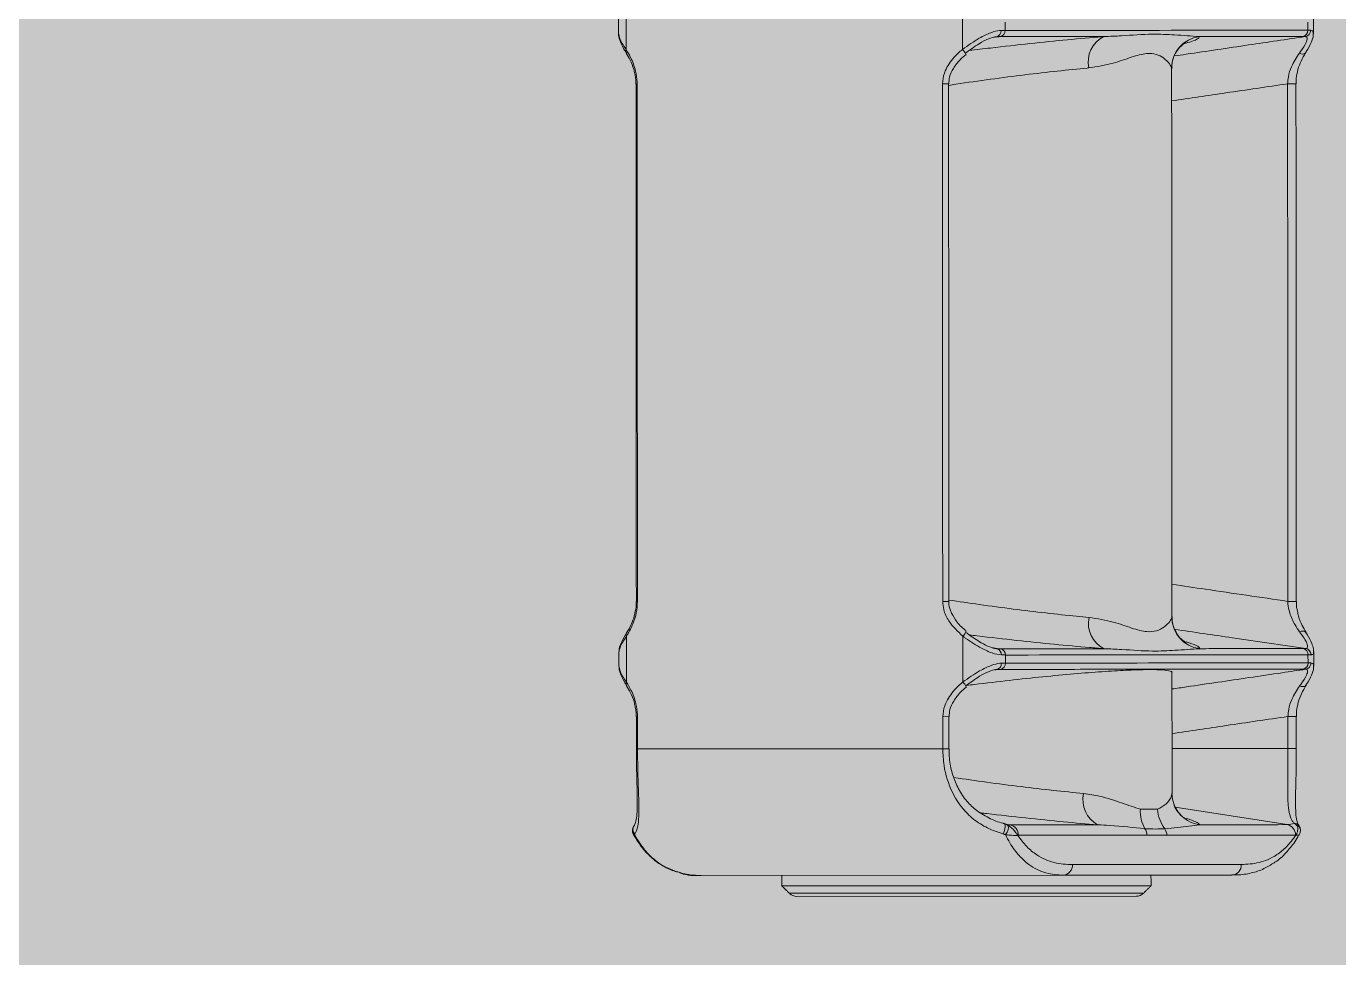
# Model space of a CAD drawing. Header units: millimetres. Extents: x 7964926 to 16080295, y -6277184 to -2986664.
# Drawn here: x 8008879.1 to 8009003.6, y -3080802.2 to -3080713.9 of the extents above; entities that cross this region are included whole.
import ezdxf

# ---------------------------------------------------------------- set-up
doc = ezdxf.new("R2010")
doc.units = ezdxf.units.MM
doc.header["$LTSCALE"] = 2000
doc.header["$MEASUREMENT"] = 0
doc.layers.add('L - paving', color=9, linetype='Continuous', lineweight=5)
doc.layers.add('L-HATCH', color=8, linetype='Continuous', lineweight=5)

# ---------------------------------------------------------------- blocks, each defined once
blk = doc.blocks.new('gym')
at = {"linetype": 'Continuous', "lineweight": 15}
for p, q in [((-3609.75, -56.6), (-3609.75, -60.95)), ((-3577.87, -60.94), (-3577.87, -56.58)), ((-3573.83, -58.37), (-3573.83, -59.14)), ((-3545.13, -59.12), (-3545.13, -58.36)), ((-3608.82, -64.23), (-3608.71, -64.23)), ((-3579.18, -64.22), (-3579.77, -64.22)), ((-3546.24, -64.2), (-3547.04, -64.2)), ((-3546.24, -64.2), (-3546.24, -64.2)), ((-3608.79, -113.32), (-3608.69, -113.32)), ((-3579.16, -113.31), (-3579.74, -113.31)), ((-3546.21, -113.29), (-3547.01, -113.29)), ((-3546.21, -113.29), (-3546.21, -113.29)), ((-3609.72, -116.61), (-3609.72, -120.96)), ((-3577.83, -120.94), (-3577.84, -116.59)), ((-3545.29, -116.25), (-3545.29, -116.24)), ((-3573.8, -118.38), (-3573.8, -119.15)), ((-3545.09, -119.13), (-3545.1, -118.36)), ((-3608.68, -124.24), (-3608.79, -124.24)), ((-3579.15, -124.22), (-3579.73, -124.23)), ((-3547, -124.21), (-3546.21, -124.21)), ((-3546.21, -124.21), (-3546.21, -124.21)), ((-3608.68, -127.28), (-3608.78, -127.28)), ((-3579.73, -127.27), (-3608.68, -127.28)), ((-3579.15, -127.27), (-3579.73, -127.27)), ((-3557.99, -127.26), (-3547, -127.25)), ((-3547, -127.25), (-3546.21, -127.25)), ((-3557.68, -132.81), (-3547.06, -134.47)), ((-3573.81, -134.42), (-3573.35, -134.49)), ((-3568.32, -139.26), (-3602.65, -139.28)), ((-3552.33, -139.25), (-3568.32, -139.26)), ((-3567.43, -138.26), (-3551.44, -138.25)), ((-3594.99, -140.28), (-3559.98, -140.26)), ((-3594.28, -140.98), (-3560.69, -140.97)), ((-3593.57, -141.28), (-3561.4, -141.26))]:
    blk.add_line(p, q, dxfattribs=at)
at = {"linetype": 'Continuous', "lineweight": 15, "flags": 128}
for points in [[(-3545.32, -61.24), (-3545.32, -61.25), (-3545.4, -61.32), (-3545.51, -61.36), (-3545.63, -61.38), (-3545.78, -61.36), (-3545.92, -61.31)], [(-3545.29, -116.24), (-3545.29, -116.24), (-3545.37, -116.17), (-3545.47, -116.12), (-3545.6, -116.11), (-3545.74, -116.13), (-3545.89, -116.18)], [(-3545.89, -121.32), (-3545.74, -121.37), (-3545.6, -121.38), (-3545.47, -121.37), (-3545.37, -121.33), (-3545.29, -121.25), (-3545.29, -121.25)], [(-3557.83, -132.49), (-3557.95, -132.05), (-3558, -131.51)], [(-3574.02, -135.34), (-3573.94, -135.2), (-3573.88, -135.04), (-3573.84, -134.87), (-3573.83, -134.7), (-3573.83, -134.56), (-3573.86, -134.44), (-3573.92, -134.37), (-3573.99, -134.35)], [(-3573.61, -134.49), (-3573.55, -134.56), (-3573.52, -134.65), (-3573.51, -134.77), (-3573.53, -134.91), (-3573.57, -135.05), (-3573.63, -135.19), (-3573.71, -135.31), (-3573.8, -135.42)]]:
    blk.add_lwpolyline(points, dxfattribs=at)
at = {"linetype": 'Continuous', "lineweight": 15}
for centre, radius, start, end in [((-3574.77, -59.19), 0.565, 285.1944, 4.9709), ((-3574.41, -59.16), 0.582, 282.0137, 2.5048), ((-3563.23, -62.14), 2.72, 117.2461, 191.7794), ((-3555.03, -62.7), 3, 97.1319, 179.947), ((-3545.71, -59.15), 0.582, 282.0113, 2.5072), ((-3545.44, -59.14), 0.595, 279.7665, 0.7886), ((-3609.45, -61.11), 0.333, 152.3395, 211.1401), ((-3579.37, -62.39), 2.09, 28.3242, 43.9966), ((-3563.2, -115.36), 2.72, 168.2851, 242.8183), ((-3555, -114.8), 3, 180.1175, 262.9326), ((-3609.42, -116.45), 0.335, 150.1852, 207.6521), ((-3579.36, -115.13), 2.11, 316.1165, 331.6526), ((-3574.74, -118.33), 0.565, 355.0935, 74.8703), ((-3574.38, -118.36), 0.582, 357.5592, 78.0514), ((-3545.68, -118.34), 0.582, 357.5569, 78.0537), ((-3545.41, -118.35), 0.595, 359.2758, 80.2982), ((-3574.73, -119.2), 0.565, 285.1942, 4.9711), ((-3574.38, -119.17), 0.582, 282.0142, 2.5043), ((-3545.68, -119.15), 0.582, 282.0119, 2.5066), ((-3545.41, -119.14), 0.595, 279.7664, 0.7887), ((-3609.42, -121.12), 0.333, 152.3292, 211.3173), ((-3579.34, -122.39), 2.09, 28.325, 43.9962), ((-3563.72, -132.1), 2.73, 167.584, 240.9446), ((-3557.83, -133.25), 3.17, 175.7418, 210.4882), ((-3556.13, -132.87), 3.23, 182.5514, 217.9554), ((-3555, -131.51), 2.99, 199.1972, 263.0577), ((-3547.07, -132.89), 1.58, 270.3763, 294.2724), ((-3546.41, -134.9), 0.563, 38.9711, 91.0319), ((-3608.62, -135.03), 0.539, 177.1361, 230.4137), ((-3608.55, -134.93), 0.579, 141.7874, 226.9397), ((-3573.35, -132.99), 1.5, 261.0367, 270.0071), ((-3573.55, -135.44), 0.97, 357.5587, 78.0519), ((-3572.58, -133.84), 1.64, 268.3024, 270.0511), ((-3561.46, -135.47), 1.08, 359.7414, 34.4088), ((-3559.57, -135.47), 1.08, 359.7414, 34.4088), ((-3547.26, -135.42), 0.97, 357.558, 78.0521), ((-3546.29, -133.83), 1.64, 270.013, 271.7622), ((-3546.38, -135.01), 0.557, 4.4571, 72.577), ((-3568.38, -138.31), 0.951, 273.5053, 3.1282), ((-3552.38, -138.3), 0.951, 273.5051, 3.129), ((-3593.57, -140.28), 1, 225.0323, 270.0323), ((-3561.4, -140.26), 1, 270.0323, 315.0323)]:
    blk.add_arc(centre, radius, start, end, dxfattribs=at)
for points in [[(-3610.48, -58.08), (-3610.48, -59.47)], [(-3544.59, -59.44), (-3544.59, -58.05)], [(-3574.29, -59.73), (-3574.62, -59.74)], [(-3574.21, -59.15), (-3573.83, -59.14)], [(-3545.34, -59.72), (-3545.59, -59.72)], [(-3545.13, -59.12), (-3544.85, -59.13)], [(-3574.62, -59.74), (-3574.82, -59.77)], [(-3558.03, -62.71), (-3558.03, -62.7)], [(-3558, -114.79), (-3558.03, -62.71)], [(-3608.82, -64.23), (-3608.79, -113.32)], [(-3579.16, -113.31), (-3579.18, -64.22)], [(-3546.21, -113.29), (-3546.24, -64.2)], [(-3558, -114.81), (-3558, -114.79)], [(-3610.45, -118.09), (-3610.45, -119.48)], [(-3575.04, -117.7), (-3574.59, -117.78)], [(-3574.59, -117.78), (-3574.26, -117.79)], [(-3545.56, -117.77), (-3545.31, -117.76)], [(-3544.55, -119.44), (-3544.55, -118.05)], [(-3573.8, -118.38), (-3574.17, -118.37)], [(-3574.17, -119.15), (-3573.8, -119.15)], [(-3544.81, -118.36), (-3545.1, -118.36)], [(-3545.09, -119.13), (-3544.81, -119.14)], [(-3574.59, -119.75), (-3574.79, -119.78)], [(-3574.26, -119.74), (-3574.59, -119.75)], [(-3557.99, -131.58), (-3558, -120.06)], [(-3545.31, -119.73), (-3545.55, -119.72)], [(-3608.79, -124.24), (-3608.78, -127.28)], [(-3579.15, -127.27), (-3579.15, -124.22)], [(-3546.21, -127.25), (-3546.21, -124.21)], [(-3561, -133.01), (-3559.36, -133.01)], [(-3573.99, -134.35), (-3573.61, -134.49)], [(-3546.21, -134.48), (-3546.42, -134.33)], [(-3608.94, -135.36), (-3608.96, -135.44)], [(-3573.8, -135.42), (-3574.02, -135.34)], [(-3594.99, -139.28), (-3594.99, -140.28)], [(-3559.98, -140.26), (-3559.99, -139.26)], [(-3594.99, -140.28), (-3594.28, -140.98)], [(-3560.69, -140.97), (-3559.98, -140.26)]]:
    blk.add_open_spline(points, degree=1, dxfattribs=at)
for points, knots in [([(-3610.47, -59.5), (-3610.47, -59.54), (-3610.47, -59.76), (-3610.32, -60.19), (-3610.08, -60.74), (-3609.81, -61.15), (-3609.73, -61.28)], [0, 0, 0, 0, 0.072089, 0.365673, 0.809268, 1, 1, 1, 1]), ([(-3610.45, -59.5), (-3610.44, -59.6), (-3610.42, -59.89), (-3610.09, -60.47), (-3609.79, -60.89), (-3609.75, -60.95)], [0, 0, 0, 0, 0.279918, 0.89893, 1, 1, 1, 1]), ([(-3577.87, -60.94), (-3577.33, -60.56), (-3576.42, -59.92), (-3575.2, -59.34), (-3574.53, -59.16), (-3574.25, -59.15), (-3574.21, -59.15)], [0, 0, 0, 0, 0.410436, 0.700951, 0.949355, 1, 1, 1, 1]), ([(-3577.22, -61.05), (-3576.55, -60.97), (-3574.6, -60.73), (-3571.44, -60.38), (-3567.87, -60.01), (-3565.61, -59.82), (-3564.53, -59.73), (-3564.47, -59.73)], [0, 0, 0, 0, 0.147563, 0.427639, 0.706242, 0.984831, 1, 1, 1, 1]), ([(-3564.47, -59.73), (-3564.87, -59.73), (-3568.14, -59.73), (-3571.41, -59.73), (-3574.29, -59.73)], [0, 0, 0, 0, 0.119622, 1, 1, 1, 1]), ([(-3573.83, -59.14), (-3573.65, -59.14), (-3572.74, -59.14), (-3568.93, -59.14), (-3559.55, -59.13), (-3550.89, -59.13), (-3545.13, -59.12)], [0, 0, 0, 0, 0.018947, 0.094737, 0.397896, 1, 1, 1, 1]), ([(-3564.47, -59.73), (-3563.91, -59.7), (-3562.29, -59.64), (-3560.05, -59.44), (-3557.57, -59.57), (-3556.17, -59.67), (-3555.4, -59.72)], [0, 0, 0, 0, 0.163457, 0.468289, 0.707569, 1, 1, 1, 1]), ([(-3557.78, -61.56), (-3557.4, -61.51), (-3555.05, -61.16), (-3550.91, -60.55), (-3547.14, -59.99), (-3545.34, -59.72)], [0, 0, 0, 0, 0.090518, 0.566888, 1, 1, 1, 1]), ([(-3555.4, -59.72), (-3555.41, -59.76), (-3555.44, -59.88), (-3555.77, -60.08), (-3556.43, -60.28), (-3556.68, -60.36)], [0, 0, 0, 0, 0.221608, 0.709147, 1, 1, 1, 1]), ([(-3545.59, -59.72), (-3545.77, -59.72), (-3546.68, -59.72), (-3549.95, -59.72), (-3553.04, -59.72), (-3555.4, -59.72)], [0, 0, 0, 0, 0.0554093, 0.2770436, 1, 1, 1, 1]), ([(-3545.92, -61.31), (-3545.88, -61.26), (-3545.6, -60.89), (-3545.27, -60.34), (-3545.13, -59.87), (-3545.22, -59.74), (-3545.32, -59.73), (-3545.34, -59.72)], [0, 0, 0, 0, 0.068044, 0.474691, 0.738908, 0.956419, 1, 1, 1, 1]), ([(-3545.32, -61.24), (-3545.3, -61.21), (-3545.07, -60.86), (-3544.82, -60.31), (-3544.58, -59.8), (-3544.6, -59.51), (-3544.61, -59.47)], [0, 0, 0, 0, 0.0433777, 0.5189157, 0.9210406, 1, 1, 1, 1]), ([(-3544.85, -59.13), (-3544.72, -59.15), (-3544.56, -59.19), (-3544.61, -59.39), (-3544.61, -59.44)], [0, 0, 0, 0, 0.789705, 1, 1, 1, 1]), ([(-3609.75, -60.95), (-3609.61, -61.19), (-3609.26, -61.78), (-3608.87, -62.82), (-3608.72, -63.74), (-3608.71, -64.17), (-3608.71, -64.23)], [0, 0, 0, 0, 0.276951, 0.676905, 0.946555, 1, 1, 1, 1]), ([(-3579.77, -64.22), (-3579.73, -63.87), (-3579.69, -63.44), (-3579.34, -62.57), (-3578.79, -61.76), (-3578.14, -61.18), (-3577.87, -60.94)], [0, 0, 0, 0, 0.269081, 0.323009, 0.723013, 1, 1, 1, 1]), ([(-3574.62, -59.74), (-3574.66, -59.74), (-3574.87, -59.76), (-3575.42, -59.92), (-3576.43, -60.45), (-3577.17, -61), (-3577.62, -61.33)], [0, 0, 0, 0, 0.0478752, 0.2850527, 0.573065, 1, 1, 1, 1]), ([(-3557.99, -62.71), (-3558, -62.53), (-3558.01, -62.08), (-3557.76, -61.43), (-3557.4, -60.87), (-3557.04, -60.53), (-3556.79, -60.36), (-3556.68, -60.3), (-3556.69, -60.31), (-3556.7, -60.31)], [0, 0, 0, 0, 0.109969, 0.281025, 0.435284, 0.581942, 0.733859, 0.908421, 1, 1, 1, 1]), ([(-3609.75, -61.29), (-3609.62, -61.5), (-3609.36, -61.95), (-3609.07, -62.62), (-3608.97, -63.11), (-3608.94, -63.25)], [0, 0, 0, 0, 0.396995, 0.82082, 1, 1, 1, 1]), ([(-3579.16, -64.22), (-3579.15, -64), (-3579.12, -63.47), (-3578.72, -62.68), (-3578.18, -61.96), (-3577.71, -61.58), (-3577.52, -61.41)], [0, 0, 0, 0, 0.1984406, 0.4632737, 0.7740963, 1, 1, 1, 1]), ([(-3558.03, -62.7), (-3558.07, -62.58), (-3558.16, -62.36), (-3558.71, -61.77), (-3559.46, -61.38), (-3560.46, -61.27), (-3561.82, -61.65), (-3563.6, -62.31), (-3565.1, -62.57), (-3565.89, -62.7)], [0, 0, 0, 0, 0.149455, 0.299287, 0.414953, 0.530317, 0.680035, 0.830295, 1, 1, 1, 1]), ([(-3547.04, -64.2), (-3547.02, -63.98), (-3546.97, -63.4), (-3546.61, -62.34), (-3546.19, -61.71), (-3545.92, -61.31)], [0, 0, 0, 0, 0.191755, 0.491678, 1, 1, 1, 1]), ([(-3546.11, -63.1), (-3546.1, -63.09), (-3546.05, -62.77), (-3545.82, -62.2), (-3545.55, -61.6), (-3545.36, -61.31), (-3545.31, -61.24)], [0, 0, 0, 0, 0.0158427, 0.4019852, 0.8655853, 1, 1, 1, 1]), ([(-3608.94, -63.25), (-3608.91, -63.39), (-3608.83, -63.69), (-3608.83, -64.04), (-3608.83, -64.24)], [0, 0, 0, 0, 0.4341, 1, 1, 1, 1]), ([(-3565.89, -62.7), (-3565.94, -62.7), (-3566.88, -62.79), (-3568.83, -62.99), (-3571.93, -63.34), (-3575.18, -63.77), (-3577.64, -64.11), (-3578.96, -64.32), (-3579.18, -64.35)], [0, 0, 0, 0, 0.01273, 0.246638, 0.480562, 0.715966, 0.951384, 1, 1, 1, 1]), ([(-3546.22, -64.2), (-3546.23, -64.09), (-3546.25, -63.71), (-3546.16, -63.36), (-3546.11, -63.1)], [0, 0, 0, 0, 0.278054, 1, 1, 1, 1]), ([(-3608.71, -64.23), (-3608.71, -64.63), (-3608.71, -66.63), (-3608.71, -75.04), (-3608.7, -91), (-3608.69, -105.36), (-3608.69, -113.32)], [0, 0, 0, 0, 0.024448, 0.12224, 0.513408, 1, 1, 1, 1]), ([(-3579.74, -113.31), (-3579.74, -112.91), (-3579.74, -110.91), (-3579.75, -102.51), (-3579.75, -86.54), (-3579.76, -72.18), (-3579.77, -64.22)], [0, 0, 0, 0, 0.024448, 0.12224, 0.513408, 1, 1, 1, 1]), ([(-3547.04, -64.2), (-3548.98, -64.49), (-3552.65, -65.03), (-3556.31, -65.57), (-3558.03, -65.82)], [0, 0, 0, 0, 0.531967, 1, 1, 1, 1]), ([(-3547.01, -113.29), (-3547.01, -105.11), (-3547.02, -88.74), (-3547.03, -72.38), (-3547.04, -64.2)], [0, 0, 0, 0, 0.5, 1, 1, 1, 1]), ([(-3558, -111.68), (-3556.94, -111.83), (-3553.28, -112.37), (-3549.61, -112.91), (-3547.01, -113.29)], [0, 0, 0, 0, 0.288775, 1, 1, 1, 1]), ([(-3579.16, -113.17), (-3578.2, -113.31), (-3576.15, -113.62), (-3573.03, -114.03), (-3569.92, -114.4), (-3567.54, -114.66), (-3566.26, -114.77), (-3565.86, -114.81)], [0, 0, 0, 0, 0.204474, 0.436721, 0.666836, 0.896937, 1, 1, 1, 1]), ([(-3608.69, -113.32), (-3608.7, -113.58), (-3608.73, -114.23), (-3609.06, -115.43), (-3609.47, -116.16), (-3609.72, -116.61)], [0, 0, 0, 0, 0.196914, 0.499066, 1, 1, 1, 1]), ([(-3608.93, -114.42), (-3608.93, -114.44), (-3608.98, -114.75), (-3609.21, -115.32), (-3609.48, -115.92), (-3609.67, -116.22), (-3609.72, -116.28)], [0, 0, 0, 0, 0.015844, 0.401984, 0.865583, 1, 1, 1, 1]), ([(-3608.81, -113.32), (-3608.8, -113.43), (-3608.79, -113.81), (-3608.87, -114.17), (-3608.93, -114.42)], [0, 0, 0, 0, 0.277978, 1, 1, 1, 1]), ([(-3577.84, -116.59), (-3578.31, -116.14), (-3579.08, -115.42), (-3579.66, -114.21), (-3579.72, -113.56), (-3579.74, -113.31)], [0, 0, 0, 0, 0.500936, 0.8030861, 1, 1, 1, 1]), ([(-3577.5, -116.12), (-3577.58, -116.05), (-3577.97, -115.74), (-3578.53, -115.11), (-3578.99, -114.24), (-3579.2, -113.62), (-3579.15, -113.33), (-3579.15, -113.31)], [0, 0, 0, 0, 0.098083, 0.450702, 0.738063, 0.981464, 1, 1, 1, 1]), ([(-3545.89, -116.18), (-3546.04, -115.96), (-3546.4, -115.45), (-3546.82, -114.55), (-3546.99, -113.74), (-3547.01, -113.37), (-3547.01, -113.29)], [0, 0, 0, 0, 0.282134, 0.683684, 0.934826, 1, 1, 1, 1]), ([(-3546.1, -114.21), (-3546.13, -114.1), (-3546.2, -113.81), (-3546.2, -113.48), (-3546.2, -113.29)], [0, 0, 0, 0, 0.3968439, 1, 1, 1, 1]), ([(-3545.28, -116.24), (-3545.41, -116.02), (-3545.68, -115.58), (-3545.97, -114.88), (-3546.07, -114.38), (-3546.1, -114.21)], [0, 0, 0, 0, 0.387405, 0.801105, 1, 1, 1, 1]), ([(-3565.86, -114.81), (-3565.07, -114.94), (-3563.58, -115.19), (-3561.79, -115.86), (-3560.43, -116.23), (-3559.43, -116.12), (-3558.68, -115.73), (-3558.13, -115.14), (-3558.04, -114.92), (-3558, -114.81)], [0, 0, 0, 0, 0.1697051, 0.3199647, 0.4696834, 0.5850472, 0.7007132, 0.8505447, 1, 1, 1, 1]), ([(-3556.67, -117.19), (-3556.67, -117.19), (-3556.64, -117.2), (-3556.77, -117.14), (-3557.04, -116.95), (-3557.44, -116.54), (-3557.81, -115.9), (-3558.02, -115.25), (-3557.98, -114.85), (-3557.97, -114.74)], [0, 0, 0, 0, 0.078688, 0.269627, 0.433254, 0.591691, 0.757271, 0.935203, 1, 1, 1, 1]), ([(-3609.71, -116.29), (-3609.75, -116.35), (-3609.98, -116.71), (-3610.24, -117.28), (-3610.45, -117.76), (-3610.43, -118.02), (-3610.43, -118.07)], [0, 0, 0, 0, 0.09133, 0.561937, 0.930082, 1, 1, 1, 1]), ([(-3609.72, -116.61), (-3609.97, -116.99), (-3610.36, -117.59), (-3610.4, -117.94), (-3610.42, -118.06)], [0, 0, 0, 0, 0.645036, 1, 1, 1, 1]), ([(-3574.17, -118.37), (-3574.45, -118.33), (-3575.01, -118.25), (-3576.21, -117.69), (-3577.17, -117.08), (-3577.76, -116.65), (-3577.84, -116.59)], [0, 0, 0, 0, 0.273807, 0.541964, 0.935712, 1, 1, 1, 1]), ([(-3577.59, -116.19), (-3577.52, -116.25), (-3577.03, -116.62), (-3576.24, -117.16), (-3575.31, -117.63), (-3574.82, -117.77), (-3574.62, -117.78), (-3574.59, -117.78)], [0, 0, 0, 0, 0.068046, 0.474694, 0.738911, 0.956421, 1, 1, 1, 1]), ([(-3564.44, -117.78), (-3564.9, -117.74), (-3566.38, -117.63), (-3569.13, -117.37), (-3572.71, -117), (-3575.45, -116.69), (-3576.96, -116.5), (-3577.21, -116.47)], [0, 0, 0, 0, 0.122608, 0.3961791, 0.6697625, 0.9456045, 1, 1, 1, 1]), ([(-3545.31, -117.76), (-3547.63, -117.42), (-3551.78, -116.82), (-3555.93, -116.21), (-3557.76, -115.94)], [0, 0, 0, 0, 0.559, 1, 1, 1, 1]), ([(-3545.31, -117.76), (-3545.29, -117.76), (-3545.18, -117.75), (-3545.09, -117.59), (-3545.27, -117.06), (-3545.66, -116.51), (-3545.89, -116.18)], [0, 0, 0, 0, 0.047878, 0.285055, 0.573066, 1, 1, 1, 1]), ([(-3544.57, -118.03), (-3544.57, -117.95), (-3544.57, -117.7), (-3544.77, -117.2), (-3545.02, -116.67), (-3545.25, -116.31), (-3545.29, -116.25)], [0, 0, 0, 0, 0.126593, 0.444416, 0.908437, 1, 1, 1, 1]), ([(-3574.26, -117.79), (-3574.08, -117.79), (-3573.17, -117.79), (-3569.9, -117.78), (-3566.81, -117.78), (-3564.44, -117.78)], [0, 0, 0, 0, 0.055408, 0.277044, 1, 1, 1, 1]), ([(-3555.37, -117.78), (-3556.14, -117.83), (-3557.53, -117.93), (-3560.02, -118.06), (-3562.26, -117.87), (-3563.88, -117.8), (-3564.44, -117.78)], [0, 0, 0, 0, 0.292431, 0.531711, 0.836543, 1, 1, 1, 1]), ([(-3556.64, -117.13), (-3556.29, -117.25), (-3555.56, -117.49), (-3555.36, -117.69), (-3555.37, -117.77), (-3555.37, -117.78)], [0, 0, 0, 0, 0.476227, 0.973322, 1, 1, 1, 1]), ([(-3555.37, -117.78), (-3554.98, -117.78), (-3551.71, -117.77), (-3548.44, -117.77), (-3545.56, -117.77)], [0, 0, 0, 0, 0.119622, 1, 1, 1, 1]), ([(-3544.58, -118.05), (-3544.57, -118.08), (-3544.52, -118.27), (-3544.65, -118.34), (-3544.79, -118.35), (-3544.81, -118.36)], [0, 0, 0, 0, 0.137649, 0.853952, 1, 1, 1, 1]), ([(-3577.83, -120.94), (-3577.3, -120.57), (-3576.39, -119.93), (-3575.17, -119.35), (-3574.5, -119.17), (-3574.22, -119.16), (-3574.17, -119.15)], [0, 0, 0, 0, 0.410436, 0.700951, 0.949355, 1, 1, 1, 1]), ([(-3545.1, -118.36), (-3545.28, -118.36), (-3546.18, -118.37), (-3549.99, -118.37), (-3559.37, -118.37), (-3568.04, -118.38), (-3573.8, -118.38)], [0, 0, 0, 0, 0.018948, 0.094737, 0.397897, 1, 1, 1, 1]), ([(-3573.8, -119.15), (-3573.61, -119.15), (-3572.71, -119.15), (-3568.9, -119.14), (-3559.52, -119.14), (-3550.85, -119.13), (-3545.09, -119.13)], [0, 0, 0, 0, 0.018947, 0.094737, 0.397896, 1, 1, 1, 1]), ([(-3545.29, -121.24), (-3545.27, -121.22), (-3545.03, -120.87), (-3544.79, -120.31), (-3544.55, -119.81), (-3544.57, -119.52), (-3544.57, -119.47)], [0, 0, 0, 0, 0.043497, 0.518975, 0.921051, 1, 1, 1, 1]), ([(-3544.81, -119.14), (-3544.69, -119.16), (-3544.53, -119.19), (-3544.57, -119.4), (-3544.58, -119.44)], [0, 0, 0, 0, 0.789706, 1, 1, 1, 1]), ([(-3610.43, -119.51), (-3610.43, -119.55), (-3610.44, -119.76), (-3610.28, -120.2), (-3610.05, -120.74), (-3609.77, -121.16), (-3609.69, -121.29)], [0, 0, 0, 0, 0.072087, 0.365663, 0.809245, 1, 1, 1, 1]), ([(-3610.41, -119.51), (-3610.41, -119.6), (-3610.39, -119.9), (-3610.05, -120.47), (-3609.76, -120.9), (-3609.72, -120.96)], [0, 0, 0, 0, 0.279918, 0.898931, 1, 1, 1, 1]), ([(-3574.59, -119.75), (-3574.62, -119.75), (-3574.84, -119.76), (-3575.38, -119.93), (-3576.39, -120.45), (-3577.14, -121.01), (-3577.58, -121.34)], [0, 0, 0, 0, 0.047875, 0.285053, 0.573065, 1, 1, 1, 1]), ([(-3577.5, -121.28), (-3577.24, -121.24), (-3575.87, -121.07), (-3573.41, -120.78), (-3570.22, -120.44), (-3567.25, -120.16), (-3564.59, -119.95), (-3562.29, -119.81), (-3560.45, -119.76), (-3559.06, -119.77), (-3558.26, -119.87), (-3557.92, -119.97), (-3558.01, -120.06), (-3558.02, -120.06)], [0, 0, 0, 0, 0.025632, 0.134629, 0.24314, 0.351647, 0.459143, 0.566636, 0.673195, 0.779756, 0.885869, 0.991985, 1, 1, 1, 1]), ([(-3545.55, -119.72), (-3545.74, -119.72), (-3546.64, -119.72), (-3550.45, -119.73), (-3556.95, -119.73), (-3565.61, -119.74), (-3571.38, -119.74), (-3574.26, -119.74)], [0, 0, 0, 0, 0.018948, 0.094737, 0.397897, 0.698948, 1, 1, 1, 1]), ([(-3558, -121.6), (-3557.54, -121.54), (-3555.1, -121.18), (-3551.62, -120.66), (-3547.85, -120.11), (-3546.05, -119.84), (-3545.31, -119.73)], [0, 0, 0, 0, 0.108685, 0.575539, 0.823953, 1, 1, 1, 1]), ([(-3545.89, -121.32), (-3545.85, -121.27), (-3545.57, -120.89), (-3545.23, -120.35), (-3545.1, -119.88), (-3545.19, -119.74), (-3545.29, -119.73), (-3545.31, -119.73)], [0, 0, 0, 0, 0.068044, 0.474692, 0.738908, 0.956419, 1, 1, 1, 1]), ([(-3609.72, -120.96), (-3609.57, -121.2), (-3609.23, -121.79), (-3608.83, -122.83), (-3608.69, -123.75), (-3608.68, -124.17), (-3608.68, -124.24)], [0, 0, 0, 0, 0.276951, 0.676906, 0.946556, 1, 1, 1, 1]), ([(-3609.72, -121.29), (-3609.59, -121.51), (-3609.32, -121.95), (-3609.03, -122.63), (-3608.94, -123.11), (-3608.91, -123.26)], [0, 0, 0, 0, 0.396929, 0.820801, 1, 1, 1, 1]), ([(-3579.73, -124.23), (-3579.7, -123.87), (-3579.65, -123.45), (-3579.3, -122.58), (-3578.76, -121.77), (-3578.1, -121.18), (-3577.83, -120.94)], [0, 0, 0, 0, 0.2690811, 0.3230077, 0.7230135, 1, 1, 1, 1]), ([(-3579.13, -124.23), (-3579.12, -124), (-3579.09, -123.48), (-3578.69, -122.69), (-3578.14, -121.96), (-3577.68, -121.58), (-3577.48, -121.42)], [0, 0, 0, 0, 0.19844, 0.463274, 0.774097, 1, 1, 1, 1]), ([(-3547, -124.21), (-3546.98, -123.98), (-3546.94, -123.41), (-3546.58, -122.34), (-3546.15, -121.71), (-3545.89, -121.32)], [0, 0, 0, 0, 0.191755, 0.491677, 1, 1, 1, 1]), ([(-3546.07, -123.11), (-3546.07, -123.09), (-3546.02, -122.78), (-3545.79, -122.21), (-3545.51, -121.61), (-3545.32, -121.31), (-3545.28, -121.25)], [0, 0, 0, 0, 0.015842, 0.401995, 0.865605, 1, 1, 1, 1]), ([(-3546.19, -124.21), (-3546.19, -124.1), (-3546.21, -123.72), (-3546.13, -123.36), (-3546.07, -123.11)], [0, 0, 0, 0, 0.277978, 1, 1, 1, 1]), ([(-3608.91, -123.26), (-3608.88, -123.39), (-3608.8, -123.7), (-3608.8, -124.05), (-3608.8, -124.24)], [0, 0, 0, 0, 0.43416, 1, 1, 1, 1]), ([(-3608.68, -124.24), (-3608.68, -124.64), (-3608.68, -125.66), (-3608.68, -126.67), (-3608.68, -127.28)], [0, 0, 0, 0, 0.394495, 1, 1, 1, 1]), ([(-3579.73, -127.27), (-3579.73, -126.87), (-3579.73, -125.85), (-3579.73, -124.84), (-3579.73, -124.23)], [0, 0, 0, 0, 0.394495, 1, 1, 1, 1]), ([(-3547, -124.21), (-3548.95, -124.49), (-3552.61, -125.04), (-3556.28, -125.58), (-3557.99, -125.83)], [0, 0, 0, 0, 0.531967, 1, 1, 1, 1]), ([(-3547, -127.25), (-3547, -126.87), (-3547, -125.86), (-3547, -124.84), (-3547, -124.21)], [0, 0, 0, 0, 0.371973, 1, 1, 1, 1]), ([(-3608.68, -127.28), (-3608.67, -127.82), (-3608.66, -129.26), (-3608.58, -131.49), (-3608.53, -133.31), (-3608.61, -134.46), (-3608.75, -135.05), (-3608.9, -135.28), (-3608.94, -135.36)], [0, 0, 0, 0, 0.13989, 0.378988, 0.615666, 0.769819, 0.924152, 1, 1, 1, 1]), ([(-3608.78, -127.28), (-3608.78, -127.74), (-3608.78, -128.7), (-3608.75, -129.85), (-3608.73, -130.47), (-3608.73, -130.65)], [0, 0, 0, 0, 0.38965, 0.819571, 1, 1, 1, 1]), ([(-3574.02, -135.34), (-3574.27, -135.26), (-3575.02, -135.03), (-3576.2, -134.44), (-3577.66, -133.3), (-3578.93, -131.47), (-3579.64, -129.25), (-3579.71, -127.8), (-3579.73, -127.27)], [0, 0, 0, 0, 0.075847, 0.23018, 0.384335, 0.621012, 0.86011, 1, 1, 1, 1]), ([(-3573.95, -134.35), (-3573.97, -134.35), (-3574.48, -134.25), (-3575.41, -133.84), (-3576.61, -133.12), (-3577.6, -132.13), (-3578.35, -130.97), (-3578.86, -129.63), (-3579.13, -128.37), (-3579.12, -127.57), (-3579.12, -127.27)], [0, 0, 0, 0, 0.006555, 0.165183, 0.332046, 0.473723, 0.624184, 0.769262, 0.910882, 1, 1, 1, 1]), ([(-3546.42, -134.33), (-3546.48, -134.27), (-3546.65, -134.06), (-3546.85, -133.54), (-3547.01, -132.54), (-3547.04, -130.94), (-3547, -128.98), (-3547, -127.72), (-3547, -127.25)], [0, 0, 0, 0, 0.0788689, 0.236479, 0.3938432, 0.6293178, 0.8636282, 1, 1, 1, 1]), ([(-3546.26, -130.93), (-3546.26, -130.68), (-3546.24, -130.01), (-3546.21, -128.76), (-3546.21, -127.75), (-3546.21, -127.25)], [0, 0, 0, 0, 0.218919, 0.610657, 1, 1, 1, 1]), ([(-3608.73, -130.65), (-3608.72, -130.91), (-3608.7, -131.62), (-3608.69, -132.59), (-3608.72, -133.52), (-3608.82, -134.18), (-3608.94, -134.5), (-3609, -134.56), (-3609.01, -134.57)], [0, 0, 0, 0, 0.1176075, 0.3213268, 0.5247514, 0.7268244, 0.9326239, 1, 1, 1, 1]), ([(-3578.67, -130), (-3577.64, -130.15), (-3575.5, -130.46), (-3572.32, -130.87), (-3569.2, -131.24), (-3567.33, -131.42), (-3566.38, -131.51)], [0, 0, 0, 0, 0.238748, 0.494975, 0.743862, 1, 1, 1, 1]), ([(-3566.38, -131.51), (-3565.86, -131.59), (-3564.55, -131.78), (-3562.7, -132.45), (-3561.57, -132.82), (-3561, -133.01)], [0, 0, 0, 0, 0.242893, 0.617324, 1, 1, 1, 1]), ([(-3559.36, -133.01), (-3559.09, -132.86), (-3558.52, -132.55), (-3558.07, -131.89), (-3558.03, -131.68), (-3558.02, -131.58)], [0, 0, 0, 0, 0.339953, 0.697733, 1, 1, 1, 1]), ([(-3545.97, -134.54), (-3545.97, -134.53), (-3546.02, -134.49), (-3546.14, -134.23), (-3546.25, -133.62), (-3546.29, -132.69), (-3546.28, -131.78), (-3546.27, -131.13), (-3546.26, -130.93)], [0, 0, 0, 0, 0.034927, 0.242558, 0.46593, 0.685419, 0.90237, 1, 1, 1, 1]), ([(-3556.66, -133.94), (-3556.66, -133.95), (-3556.64, -133.95), (-3556.76, -133.89), (-3557.04, -133.69), (-3557.43, -133.28), (-3557.74, -132.84), (-3557.8, -132.53), (-3557.81, -132.49)], [0, 0, 0, 0, 0.105731, 0.345936, 0.552417, 0.752715, 0.962707, 1, 1, 1, 1]), ([(-3565.04, -134.48), (-3566.1, -134.4), (-3568.25, -134.21), (-3571.83, -133.85), (-3574.5, -133.55), (-3575.93, -133.37), (-3576.13, -133.35)], [0, 0, 0, 0, 0.314158, 0.63749, 0.951626, 1, 1, 1, 1]), ([(-3556.63, -133.88), (-3556.29, -133.99), (-3555.6, -134.22), (-3555.44, -134.39), (-3555.37, -134.48)], [0, 0, 0, 0, 0.490133, 1, 1, 1, 1]), ([(-3609.16, -135), (-3609.16, -135.06), (-3609.16, -135.19), (-3609.1, -135.36), (-3609.05, -135.45), (-3609.03, -135.48)], [0, 0, 0, 0, 0.2954328, 0.6882683, 1, 1, 1, 1]), ([(-3609, -134.59), (-3609.03, -134.63), (-3609.11, -134.72), (-3609.15, -134.87), (-3609.15, -134.97), (-3609.15, -135)], [0, 0, 0, 0, 0.324482, 0.734551, 1, 1, 1, 1]), ([(-3608.96, -135.44), (-3609, -135.46), (-3609.05, -135.48), (-3609.03, -135.49), (-3609.03, -135.49)], [0, 0, 0, 0, 0.894013, 1, 1, 1, 1]), ([(-3609.02, -135.48), (-3608.79, -135.85), (-3608.3, -136.64), (-3607.41, -137.59), (-3606.37, -138.36), (-3605.46, -138.83), (-3604.91, -138.95), (-3604.74, -138.99)], [0, 0, 0, 0, 0.190766, 0.414671, 0.648504, 0.893326, 1, 1, 1, 1]), ([(-3608.96, -135.44), (-3608.8, -135.71), (-3608.35, -136.46), (-3607.51, -137.45), (-3606.24, -138.49), (-3605.27, -138.82), (-3604.67, -139.02)], [0, 0, 0, 0, 0.1322785, 0.3727356, 0.6190533, 1, 1, 1, 1]), ([(-3568.32, -139.26), (-3568.87, -139.23), (-3569.96, -139.16), (-3571.37, -138.48), (-3572.51, -137.44), (-3573.25, -136.45), (-3573.66, -135.69), (-3573.8, -135.42)], [0, 0, 0, 0, 0.280779, 0.567233, 0.735526, 0.907526, 1, 1, 1, 1]), ([(-3572.63, -135.48), (-3572.63, -135.48), (-3572.63, -135.48), (-3572.64, -135.48), (-3572.64, -135.48), (-3572.65, -135.48), (-3572.67, -135.48), (-3572.71, -135.49), (-3572.78, -135.49), (-3572.92, -135.49), (-3573.12, -135.48), (-3573.42, -135.46), (-3573.65, -135.44), (-3573.8, -135.42)], [0, 0, 0, 0, 0.004117, 0.010639, 0.018358, 0.031654, 0.054575, 0.094166, 0.163165, 0.287881, 0.550729, 0.70276, 1, 1, 1, 1]), ([(-3573.58, -134.47), (-3573.59, -134.47), (-3573.65, -134.46), (-3573.72, -134.43), (-3573.77, -134.42)], [0, 0, 0, 0, 0.304267, 1, 1, 1, 1]), ([(-3573.61, -134.49), (-3573.48, -134.58), (-3573.28, -134.71), (-3573.01, -134.97), (-3572.84, -135.16), (-3572.72, -135.33), (-3572.68, -135.39), (-3572.66, -135.43), (-3572.64, -135.45), (-3572.64, -135.46), (-3572.63, -135.47), (-3572.63, -135.48), (-3572.63, -135.48)], [0, 0, 0, 0, 0.298361, 0.443723, 0.75523, 0.865551, 0.923738, 0.956253, 0.974787, 0.985443, 0.995753, 1, 1, 1, 1]), ([(-3573.35, -134.49), (-3573.04, -134.49), (-3571.53, -134.49), (-3568.76, -134.49), (-3566.3, -134.49), (-3565.04, -134.48)], [0, 0, 0, 0, 0.109139, 0.545688, 1, 1, 1, 1]), ([(-3572.63, -135.48), (-3572.35, -135.85), (-3571.78, -136.61), (-3570.61, -137.54), (-3569.16, -138.18), (-3568.01, -138.23), (-3567.43, -138.26)], [0, 0, 0, 0, 0.18163, 0.367555, 0.679809, 1, 1, 1, 1]), ([(-3560.38, -135.47), (-3562.03, -135.47), (-3566.09, -135.48), (-3570.16, -135.48), (-3572.58, -135.48)], [0, 0, 0, 0, 0.405733, 1, 1, 1, 1]), ([(-3560.57, -134.86), (-3561.64, -134.74), (-3563.05, -134.59), (-3564.66, -134.51), (-3565.04, -134.48)], [0, 0, 0, 0, 0.766572, 1, 1, 1, 1]), ([(-3558.68, -134.86), (-3558.98, -134.87), (-3559.58, -134.9), (-3560.23, -134.87), (-3560.57, -134.86)], [0, 0, 0, 0, 0.481709, 1, 1, 1, 1]), ([(-3558.49, -135.47), (-3558.8, -135.47), (-3559.42, -135.46), (-3560.05, -135.47), (-3560.38, -135.47)], [0, 0, 0, 0, 0.481683, 1, 1, 1, 1]), ([(-3555.37, -134.48), (-3556.04, -134.57), (-3557.05, -134.69), (-3558.28, -134.82), (-3558.68, -134.86)], [0, 0, 0, 0, 0.668914, 1, 1, 1, 1]), ([(-3546.29, -135.46), (-3546.6, -135.46), (-3548.11, -135.47), (-3552.17, -135.47), (-3555.94, -135.47), (-3558.49, -135.47)], [0, 0, 0, 0, 0.0742829, 0.3714167, 1, 1, 1, 1]), ([(-3555.37, -134.48), (-3555.02, -134.48), (-3552.25, -134.48), (-3549.48, -134.48), (-3547.06, -134.47)], [0, 0, 0, 0, 0.126899, 1, 1, 1, 1]), ([(-3551.44, -138.25), (-3550.87, -138.22), (-3549.73, -138.17), (-3548.27, -137.54), (-3547.1, -136.6), (-3546.53, -135.85), (-3546.24, -135.46)], [0, 0, 0, 0, 0.31332, 0.632443, 0.814297, 1, 1, 1, 1]), ([(-3548.3, -138.08), (-3548.26, -138.05), (-3547.87, -137.83), (-3547.21, -137.18), (-3546.47, -136.33), (-3546.1, -135.67), (-3545.98, -135.44)], [0, 0, 0, 0, 0.044319, 0.439408, 0.810937, 1, 1, 1, 1]), ([(-3546.24, -135.46), (-3546.24, -135.46), (-3546.24, -135.46), (-3546.24, -135.45), (-3546.23, -135.44), (-3546.22, -135.42), (-3546.2, -135.38), (-3546.16, -135.31), (-3546.1, -135.15), (-3546.06, -134.95), (-3546.07, -134.7), (-3546.15, -134.57), (-3546.21, -134.48)], [0, 0, 0, 0, 0.004258, 0.01457, 0.025213, 0.043742, 0.076262, 0.134456, 0.244773, 0.556276, 0.701641, 1, 1, 1, 1]), ([(-3546.24, -135.46), (-3546.24, -135.46), (-3546.24, -135.46), (-3546.24, -135.46), (-3546.23, -135.47), (-3546.22, -135.47), (-3546.2, -135.47), (-3546.17, -135.47), (-3546.12, -135.47), (-3546.04, -135.48), (-3545.97, -135.47), (-3545.96, -135.46), (-3545.95, -135.45)], [0, 0, 0, 0, 0.006369, 0.016407, 0.028304, 0.048825, 0.08417, 0.145226, 0.251607, 0.443889, 0.849168, 1, 1, 1, 1]), ([(-3545.82, -134.97), (-3545.83, -134.9), (-3545.84, -134.77), (-3545.91, -134.62), (-3545.97, -134.56), (-3545.97, -134.55)], [0, 0, 0, 0, 0.462546, 0.960136, 1, 1, 1, 1]), ([(-3545.95, -135.45), (-3545.95, -135.44), (-3545.89, -135.37), (-3545.82, -135.2), (-3545.82, -135.03), (-3545.82, -134.97)], [0, 0, 0, 0, 0.078092, 0.666075, 1, 1, 1, 1]), ([(-3552.32, -139.24), (-3552.15, -139.24), (-3551.55, -139.25), (-3550.52, -139.1), (-3549.34, -138.73), (-3548.63, -138.28), (-3548.3, -138.08)], [0, 0, 0, 0, 0.131434, 0.459923, 0.754884, 1, 1, 1, 1]), ([(-3604.74, -138.99), (-3604.5, -139.06), (-3603.82, -139.25), (-3603.11, -139.29), (-3602.67, -139.28), (-3602.65, -139.28)], [0, 0, 0, 0, 0.337698, 0.966975, 1, 1, 1, 1]), ([(-3604.67, -139.02), (-3604.64, -139.04), (-3603.98, -139.33), (-3603.3, -139.3), (-3602.65, -139.28)], [0, 0, 0, 0, 0.044947, 1, 1, 1, 1])]:
    blk.add_open_spline(points, degree=3, knots=knots, dxfattribs=at)

msp = doc.modelspace()

# ---------------------------------------------------------------- hatches: boundary and pattern name
at = {"layer": 'L - paving'}
h = msp.add_hatch(dxfattribs=at)
h.set_pattern_fill('ANSI36', color=37, scale=1000)
h.paths.add_polyline_path([(7997249.07, -3079450.78), (7997249.07, -3078947.26), (7999248.19, -3078947.26), (7999248.19, -3079450.78)], flags=16)
h.paths.add_polyline_path([(8000120.75, -3079437.9), (8000120.75, -3078934.38), (8002119.87, -3078934.38), (8002119.87, -3079437.9)], flags=16)
h.paths.add_polyline_path([(8015248.98, -3079419.06), (8015248.98, -3078915.54), (8017248.09, -3078915.54), (8017248.09, -3079419.06)], flags=16)
h.paths.add_polyline_path([(8018120.65, -3079406.18), (8018120.65, -3078902.67), (8020119.77, -3078902.67), (8020119.77, -3079406.18)], flags=16)
h.paths.add_polyline_path([(7999236.28, -3080456.15), (7999236.28, -3081256.15), (7998436.28, -3081256.15), (7998436.28, -3080456.15)], flags=16)
h.paths.add_polyline_path([(8022495, -3080470.58), (8022495, -3079512), (8023637.09, -3079512), (8023636.13, -3080473.42)])
h.paths.add_polyline_path([(7993153.39, -3080728.49), (7993153.39, -3080434.64), (7993447.24, -3080434.64), (7993447.24, -3080728.49)], flags=16)
h.paths.add_polyline_path([(8007659.24, -3081506.43), (8007659.24, -3081212.58), (8007953.09, -3081212.58), (8007953.09, -3081506.43)], flags=16)
h.paths.add_polyline_path([(8022154.16, -3081211.82), (8022448, -3081211.82), (8022448, -3081505.66), (8022154.16, -3081505.66)], flags=16)
h.paths.add_polyline_path([(8017889.53, -3079143.18), (8017889.53, -3079543.18), (8017489.53, -3079543.18), (8017489.53, -3079143.18)], flags=16)
h.paths.add_polyline_path([(8020361.12, -3079138.13), (8020761.12, -3079138.13), (8020761.12, -3079538.13), (8020361.12, -3079538.13)], flags=16)
h.paths.add_polyline_path([(7999889.63, -3079174.9), (7999889.63, -3079574.9), (7999489.63, -3079574.9), (7999489.63, -3079174.9)], flags=16)
h.paths.add_polyline_path([(7997011.95, -3079179.96), (7997011.95, -3079579.96), (7996611.95, -3079579.96), (7996611.95, -3079179.96)], flags=16)
edge = h.paths.add_edge_path()
edge.add_arc((7997107.17, -3072809.97), 8900, 253.968729, 267.611384)
edge.add_line((7996736.24, -3081702.23), (7996736.24, -3080509.97))
edge.add_line((7996736.24, -3080509.97), (7998136.24, -3080509.97))
edge.add_line((7998136.24, -3080509.97), (7998136.24, -3081709.97))
edge.add_line((7998136.24, -3081709.97), (8001236.23, -3081709.97))
edge.add_line((8001236.23, -3081709.97), (8001236.23, -3080509.96))
edge.add_line((8001236.23, -3080509.96), (8002636.23, -3080509.96))
edge.add_line((8002636.23, -3080509.96), (8002636.23, -3081709.97))
edge.add_line((8002636.23, -3081709.97), (8005736.22, -3081709.97))
edge.add_line((8005736.22, -3081709.97), (8005736.22, -3080509.96))
edge.add_line((8005736.22, -3080509.96), (8007136.22, -3080509.96))
edge.add_line((8007136.22, -3080509.96), (8007136.22, -3081711.18))
edge.add_line((8007136.22, -3081711.18), (8010236.21, -3081711.18))
edge.add_line((8010236.21, -3081711.18), (8010236.21, -3080509.96))
edge.add_line((8010236.21, -3080509.96), (8011636.21, -3080509.96))
edge.add_line((8011636.21, -3080509.96), (8011636.21, -3081709.97))
edge.add_line((8011636.21, -3081709.97), (8011636.69, -3081709.97))
edge.add_line((8011636.69, -3081709.97), (8011636.69, -3080909.97))
edge.add_line((8011636.69, -3080909.97), (8012436.69, -3080909.97))
edge.add_line((8012436.69, -3080909.97), (8012436.69, -3081709.97))
edge.add_line((8012436.69, -3081709.97), (8014736.2, -3081709.97))
edge.add_line((8014736.2, -3081709.97), (8014736.2, -3080509.96))
edge.add_line((8014736.2, -3080509.96), (8016136.2, -3080509.96))
edge.add_line((8016136.2, -3080509.96), (8016136.2, -3081709.97))
edge.add_line((8016136.2, -3081709.97), (8019236.19, -3081709.97))
edge.add_line((8019236.19, -3081709.97), (8019236.19, -3080509.96))
edge.add_line((8019236.19, -3080509.96), (8020636.19, -3080509.96))
edge.add_line((8020636.19, -3080509.96), (8020636.19, -3081709.97))
edge.add_line((8020636.19, -3081709.97), (8023636.13, -3081709.97))
edge.add_line((8023636.13, -3081709.97), (8023636.13, -3078632.71))
edge.add_line((8023636.13, -3078632.71), (8021648.36, -3078636.21))
edge.add_line((8021648.36, -3078636.21), (8021648.36, -3079296.46))
edge.add_line((8021648.36, -3079296.46), (8020848.36, -3079296.46))
edge.add_line((8020848.36, -3079296.46), (8020848.36, -3078637.62))
edge.add_line((8020848.36, -3078637.62), (8014852.05, -3078648.19))
edge.add_line((8014852.05, -3078648.19), (8014852.05, -3079148.25))
edge.add_line((8014852.05, -3079148.25), (8015011.85, -3079148.25))
edge.add_line((8015011.85, -3079148.25), (8015011.85, -3079548.25))
edge.add_line((8015011.85, -3079548.25), (8014852.05, -3079548.25))
edge.add_line((8014852.05, -3079548.25), (8014852.05, -3079869.39))
edge.add_line((8014852.05, -3079869.39), (8002535.81, -3079869.39))
edge.add_line((8002535.81, -3079869.39), (8002535.81, -3078669.9))
edge.add_line((8002535.81, -3078669.9), (7992415.75, -3078687.73))
edge.add_line((7992415.75, -3078687.73), (7992419.85, -3081014.39))
edge.add_arc((7992136.25, -3090109.97), 9100, 73.968729, 88.214098, ccw=False)

# ---------------------------------------------------------------- block references
at = {"layer": 'L-HATCH', "color": 2}
msp.add_blockref('gym', (8012545.74, -3080655.13), dxfattribs=at)

doc.saveas('drawing.dxf')
